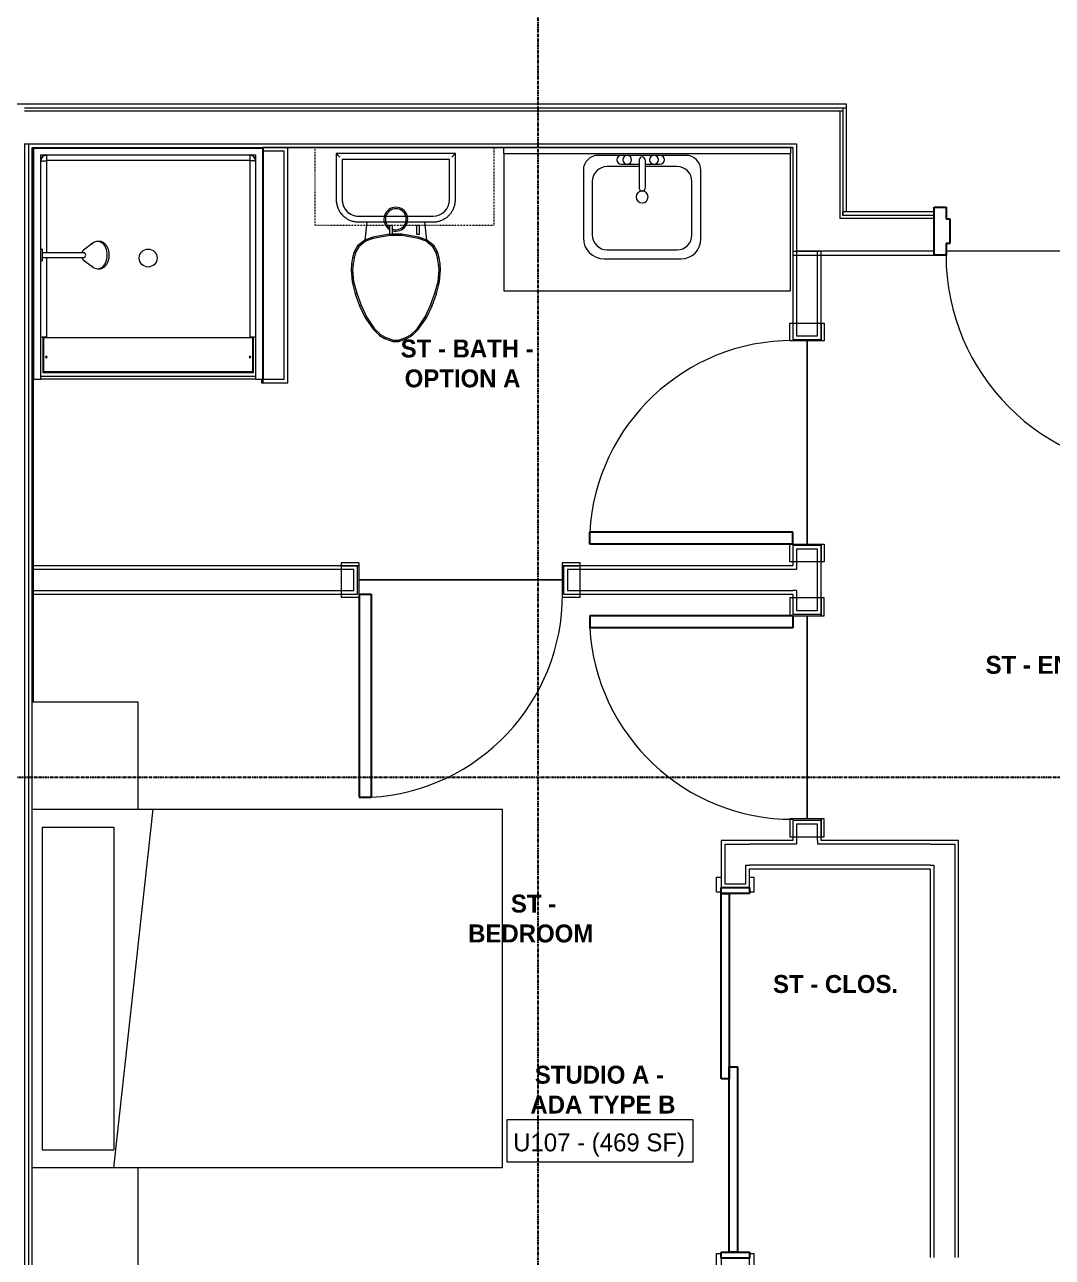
# Model space of a CAD drawing. Header units: inches. Extents: x -4093 to -1777, y 9773 to 12264.
# Drawn here: x -2913.3 to -2741.2, y 11454.9 to 11661.2 of the extents above; entities that cross this region are included whole.
import ezdxf

# ---------------------------------------------------------------- set-up
doc = ezdxf.new("R2010")
doc.units = ezdxf.units.IN
doc.header["$MEASUREMENT"] = 0
doc.linetypes.add('Dash', pattern=[0.25, 0.125, -0.125])
doc.linetypes.add('Grid Line 1_2_', pattern=[0.875, 0.5, -0.125, 0.125, -0.125])
for name, color, linetype, lineweight in [('0-1', 7, 'Continuous', 5), ('0-2', 7, 'Continuous', 9), ('A-AREA-IDEN', 2, 'Continuous', 9), ('A-DOOR-1', 7, 'Continuous', 9), ('A-DOOR-2', 10, 'Continuous', 30), ('A-DOOR-FRAM-1', 10, 'Continuous', 30), ('A-FLOR-1', 7, 'Continuous', 9), ('A-WALL-1', 7, 'Continuous', 9), ('A-WALL-2', 250, 'Continuous', 18), ('I-FURN-1', 7, 'Continuous', 9), ('I-WALL-1', 7, 'Continuous', 9), ('P-SANR-FIXT-1', 7, 'Continuous', 9), ('Q-CASE-1', 7, 'Continuous', 9), ('Q-CASE-2', 7, 'Dash', 9), ('S-GRID-1', 1, 'Grid Line 1_2_', 30)]:
    doc.layers.add(name, color=color, linetype=linetype, lineweight=lineweight)
doc.styles.add('Century Gothic', font='ufonts.com_century-gothic.ttf', dxfattribs={"height": 3})
doc.styles.add('Century Gothic_B', font='GOTHICB.TTF', dxfattribs={"height": 3})

# ---------------------------------------------------------------- blocks, each defined once
blk = doc.blocks.new('SLIDING - FLUSH - SLIDING - FLUSH - 5-0 x 6-8-3203586-BACKGROUND - 1ST FLOOR')
at = {"layer": 'A-DOOR-1'}
for p, q in [((-32.75, 3.25), (-30.25, 3.25)), ((-32.75, 2.5), (-32.75, 3.25)), ((-30.25, 2.5), (-32.75, 2.5)), ((-30.25, 3.25), (-30.25, 2.5)), ((30.25, 3.25), (32.75, 3.25)), ((30.25, 2.5), (30.25, 3.25)), ((32.75, 2.5), (30.25, 2.5)), ((32.75, 3.25), (32.75, 2.5)), ((-32.75, -2.25), (-30.25, -2.25)), ((-32.75, -3), (-32.75, -2.25)), ((-30.25, -3), (-32.75, -3)), ((-30.25, -2.25), (-30.25, -3)), ((30.25, -2.25), (32.75, -2.25)), ((30.25, -3), (30.25, -2.25)), ((32.75, -3), (30.25, -3)), ((32.75, -2.25), (32.75, -3))]:
    blk.add_line(p, q, dxfattribs=at)
at = {"layer": 'A-DOOR-2'}
for p, q in [((-1, -0.88), (-1, 0.5)), ((-1, 0.5), (30, 0.5)), ((30, 0.5), (30, -0.88)), ((-30, -2.25), (-30, -0.88)), ((-30, -0.88), (1, -0.88)), ((30, -0.88), (-1, -0.88)), ((1, -0.88), (1, -2.25)), ((1, -2.25), (-30, -2.25))]:
    blk.add_line(p, q, dxfattribs=at)
at = {"layer": 'A-DOOR-FRAM-1'}
for p, q in [((-31, -2.25), (-31, 2.5)), ((-31, 2.5), (-30, 2.5)), ((-30, 2.5), (-30, -2.25)), ((30, 2.5), (31, 2.5)), ((30, -2.25), (30, 2.5)), ((31, 2.5), (31, -2.25)), ((-30, -2.25), (-31, -2.25)), ((31, -2.25), (30, -2.25))]:
    blk.add_line(p, q, dxfattribs=at)
blk = doc.blocks.new('SWING - SINGLE - FLUSH - SWING - FLUSH - 2-10 x 6-8 - PRIVACY-4346066-BACKGROUND - 1ST FLOOR')
at = {"layer": 'A-DOOR-1'}
for p, q in [((-17, 2.87), (-20, 2.87)), ((-20, 2.87), (-20, -2.38)), ((-17, -2.38), (-17, 2.87)), ((20, 2.87), (17, 2.87)), ((17, 2.87), (17, -2.38)), ((20, -2.38), (20, 2.87)), ((-20, -2.38), (-17, -2.38)), ((-17, -2.38), (-20, -2.38)), ((-20, -2.38), (-20, -2.88)), ((-20, -2.88), (-17, -2.88)), ((-17, -2.88), (-17, -2.38)), ((17, -2.38), (20, -2.38)), ((20, -2.38), (17, -2.38)), ((17, -2.38), (17, -2.88)), ((17, -2.88), (20, -2.88)), ((20, -2.88), (20, -2.38))]:
    blk.add_line(p, q, dxfattribs=at)
blk.add_arc((17, 2.37), 34.07, 93.3657, 180, dxfattribs=at)
at = {"layer": 'A-DOOR-2'}
for p, q in [((15, 2.37), (15, 36.38)), ((17, 36.38), (15, 36.38)), ((17, 2.37), (17, 36.38)), ((17, 2.37), (15, 2.37))]:
    blk.add_line(p, q, dxfattribs=at)
blk = doc.blocks.new('SWING - SINGLE - FLUSH - SWING - FLUSH - 2-10 x 6-8 - PRIVACY-4346067-BACKGROUND - 1ST FLOOR')
at = {"layer": 'A-DOOR-1'}
for p, q in [((-17, 2.87), (-20, 2.87)), ((-20, 2.87), (-20, -2.38)), ((-17, -2.38), (-17, 2.87)), ((20, 2.87), (17, 2.87)), ((17, 2.87), (17, -2.38)), ((20, -2.38), (20, 2.87)), ((-20, -2.38), (-17, -2.38)), ((-17, -2.38), (-20, -2.38)), ((-20, -2.38), (-20, -2.88)), ((-20, -2.88), (-17, -2.88)), ((-17, -2.88), (-17, -2.38)), ((17, -2.38), (20, -2.38)), ((20, -2.38), (17, -2.38)), ((17, -2.38), (17, -2.88)), ((17, -2.88), (20, -2.88)), ((20, -2.88), (20, -2.38))]:
    blk.add_line(p, q, dxfattribs=at)
blk.add_arc((17, 2.37), 34.07, 93.3657, 180, dxfattribs=at)
at = {"layer": 'A-DOOR-2'}
for p, q in [((15, 2.37), (15, 36.38)), ((17, 36.38), (15, 36.38)), ((17, 2.37), (17, 36.38)), ((17, 2.37), (15, 2.37))]:
    blk.add_line(p, q, dxfattribs=at)
blk = doc.blocks.new('Bed-Standard - Queen 60_ x 79_-V67-BACKGROUND - 1ST FLOOR')
at = {"layer": 'I-FURN-1'}
for p, q in [((-19.31, 41.3), (40.69, 41.3)), ((-19.31, -37.39), (-19.31, 41.3)), ((40.69, 41.3), (40.69, -37.39)), ((40.69, -23.7), (-19.31, -17.13)), ((-16.31, -23.7), (37.69, -23.7)), ((-16.31, -35.7), (-16.31, -23.7)), ((37.69, -35.7), (37.69, -23.7)), ((-16.31, -35.7), (37.69, -35.7))]:
    blk.add_line(p, q, dxfattribs=at)
blk = doc.blocks.new('M_Sink Vanity-Square - 500 x 440mm-1352614-BACKGROUND - 1ST FLOOR')
at = {"layer": 'P-SANR-FIXT-1'}
for p, q in [((7.96, 7.09), (-6.72, 7.09)), ((3.62, 7.09), (-2.88, 7.09)), ((0.12, 6.33), (0.12, 1.59)), ((1.12, 6.33), (1.12, 1.59)), ((-9.22, 4.59), (-9.22, -6.73)), ((0.12, 5.22), (-5.22, 5.22)), ((-2.88, 5.59), (0.12, 5.59)), ((1.12, 5.59), (3.62, 5.59)), ((6.46, 5.22), (1.12, 5.22)), ((10.46, -6.91), (10.46, 4.59)), ((-7.72, 2.72), (-7.72, -6.23)), ((8.96, -6.23), (8.96, 2.72)), ((-5.72, -10.23), (7.14, -10.23)), ((-5.22, -8.73), (6.46, -8.73))]:
    blk.add_line(p, q, dxfattribs=at)
for centre, radius, start, end in [((-6.72, 4.59), 2.5, 90, 180), ((-2.88, 6.34), 0.75, 90, 270), ((-1.88, 6.34), 0.75, 360, 180), ((-1.88, 6.34), 0.75, 180, 0), ((0.62, 6.33), 0.5, 360, 180), ((2.62, 6.34), 0.75, 360, 180), ((2.62, 6.34), 0.75, 180, 360), ((3.62, 6.34), 0.75, 270, 90), ((7.96, 4.59), 2.5, 360, 90), ((-5.22, 2.72), 2.5, 90, 180), ((6.46, 2.72), 2.5, 0, 90), ((0.62, 0.13), 1, 360, 180), ((0.62, 0.13), 1, 180, 0), ((0.62, 1.59), 0.5, 180, 0), ((-5.72, -6.73), 3.5, 180, 270), ((-5.22, -6.23), 2.5, 180, 270), ((6.46, -6.23), 2.5, 270, 0), ((7.14, -6.91), 3.32, 270, 0)]:
    blk.add_arc(centre, radius, start, end, dxfattribs=at)
blk = doc.blocks.new('Toilet-Domestic-3D - Toilet-Domestic-3D-V8-BACKGROUND - 1ST FLOOR')
at = {"layer": 'P-SANR-FIXT-1'}
for p, q in [((-2.74, 11), (-3.74, 10)), ((-2.59, 10.8), (-3.55, 9.84)), ((-1.87, 11.5), (-2.74, 11)), ((-2.59, 10.8), (-2.74, 11)), ((-1.77, 11.27), (-2.59, 10.8)), ((-0.5, 12), (-1.87, 11.5)), ((-1.77, 11.27), (-1.87, 11.5)), ((-0.46, 11.75), (-1.77, 11.27)), ((-0.46, 11.75), (-0.5, 12)), ((0.5, 12), (-0.5, 12)), ((0.46, 11.75), (-0.46, 11.75)), ((0.46, 11.75), (0.5, 12)), ((1.77, 11.27), (0.46, 11.75)), ((1.87, 11.5), (0.5, 12)), ((1.77, 11.27), (1.87, 11.5)), ((2.59, 10.8), (1.77, 11.27)), ((2.74, 11), (1.87, 11.5)), ((2.59, 10.8), (2.74, 11)), ((3.55, 9.84), (2.59, 10.8)), ((3.74, 10), (2.74, 11)), ((-3.74, 10), (-5.13, 8)), ((-3.55, 9.84), (-4.91, 7.88)), ((-3.55, 9.84), (-3.74, 10)), ((3.55, 9.84), (3.74, 10)), ((4.91, 7.88), (3.55, 9.84)), ((5.13, 8), (3.74, 10)), ((-5.13, 8), (-6.06, 6)), ((-4.91, 7.88), (-5.83, 5.9)), ((-4.91, 7.88), (-5.13, 8)), ((4.91, 7.88), (5.13, 8)), ((5.83, 5.9), (4.91, 7.88)), ((6.06, 6), (5.13, 8)), ((-6.06, 6), (-6.79, 4)), ((-5.83, 5.9), (-6.55, 3.92)), ((-5.83, 5.9), (-6.06, 6)), ((5.83, 5.9), (6.06, 6)), ((6.55, 3.92), (5.83, 5.9)), ((6.79, 4), (6.06, 6)), ((-6.79, 4), (-7.33, 1.99)), ((-6.55, 3.92), (-7.08, 1.95)), ((-6.55, 3.92), (-6.79, 4)), ((6.55, 3.92), (6.79, 4)), ((7.08, 1.95), (6.55, 3.92)), ((7.33, 1.99), (6.79, 4)), ((-7.33, 1.99), (-7.5, 0)), ((-7.08, 1.95), (-7.33, 1.99)), ((-7.08, 1.95), (-7.25, 0)), ((7.08, 1.95), (7.33, 1.99)), ((7.25, 0), (7.08, 1.95)), ((7.5, 0), (7.33, 1.99)), ((-7.25, 0), (-7.5, 0)), ((-7.5, 0), (-7.41, -1)), ((-7.16, -0.96), (-7.41, -1)), ((-7.41, -1), (-7.24, -2)), ((-7.25, 0), (-7.16, -0.96)), ((-6.99, -1.95), (-7.24, -2)), ((-7.24, -2), (-6.97, -3)), ((-7.16, -0.96), (-6.99, -1.95)), ((-6.99, -1.95), (-6.73, -2.9)), ((6.73, -2.9), (6.99, -1.95)), ((6.97, -3), (7.24, -2)), ((6.99, -1.95), (7.16, -0.96)), ((6.99, -1.95), (7.24, -2)), ((7.16, -0.96), (7.25, 0)), ((7.16, -0.96), (7.41, -1)), ((7.24, -2), (7.41, -1)), ((7.25, 0), (7.5, 0)), ((7.41, -1), (7.5, 0)), ((-6.73, -2.9), (-6.97, -3)), ((-6.97, -3), (-6.4, -4)), ((-6.73, -2.9), (-6.21, -3.84)), ((-6.4, -4), (-6.21, -3.84)), ((-6.4, -4), (-5.21, -5)), ((-6.21, -3.84), (-5.08, -4.78)), ((5.08, -4.78), (6.21, -3.84)), ((5.21, -5), (6.4, -4)), ((6.21, -3.84), (6.73, -2.9)), ((6.21, -3.84), (6.4, -4)), ((6.4, -4), (6.97, -3)), ((6.73, -2.9), (6.97, -3)), ((-5.08, -4.78), (-5.21, -5)), ((-5.21, -5), (-4.86, -8.02)), ((-5.21, -5), (-3.84, -5.5)), ((-5.08, -4.78), (-3.77, -5.26)), ((-3.77, -5.26), (-3.84, -5.5)), ((-3.84, -5.5), (-1, -6)), ((-3.77, -5.26), (-0.98, -5.75)), ((-0.98, -5.75), (-1, -6)), ((-1, -6), (0.56, -6)), ((-0.98, -5.75), (0.98, -5.75)), ((0.98, -5.75), (3.77, -5.26)), ((0.98, -5.75), (1, -5.98)), ((1.05, -5.99), (3.84, -5.5)), ((3.77, -5.26), (5.08, -4.78)), ((3.77, -5.26), (3.84, -5.5)), ((3.84, -5.5), (5.21, -5)), ((4.86, -8.02), (5.21, -5)), ((5.08, -4.78), (5.21, -5)), ((6.25, -8.02), (-6.25, -8.02)), ((6.25, -9), (-6.25, -9)), ((6.25, -9), (-6.25, -9)), ((-9.98, -11.75), (-9.98, -19.48)), ((-9, -11.75), (-9, -18.5)), ((-9, -11.75), (-9, -18.5)), ((9, -18.5), (9, -11.75)), ((9, -18.5), (9, -11.75)), ((9.98, -19.48), (9.98, -11.75)), ((-9, -18.5), (9, -18.5)), ((-9, -18.5), (9, -18.5)), ((-9.98, -19.48), (-9.86, -19.36)), ((-9.98, -19.48), (9.98, -19.48)), ((9.86, -19.36), (9.98, -19.48))]:
    blk.add_line(p, q, dxfattribs=at)
at = {"layer": 'P-SANR-FIXT-1', "flags": 128}
for points in [[(-6.25, -8.02), (-6.4, -8.03), (-6.55, -8.03), (-6.7, -8.05), (-6.84, -8.07), (-6.99, -8.1), (-7.14, -8.13), (-7.28, -8.17), (-7.42, -8.21), (-7.56, -8.26), (-7.7, -8.32), (-7.84, -8.38), (-7.97, -8.44), (-8.1, -8.52), (-8.23, -8.59), (-8.35, -8.67), (-8.48, -8.76), (-8.59, -8.85), (-8.71, -8.95), (-8.82, -9.05), (-8.92, -9.15), (-9.03, -9.26), (-9.12, -9.38), (-9.22, -9.49), (-9.3, -9.61), (-9.39, -9.74), (-9.46, -9.86), (-9.54, -9.99), (-9.6, -10.13), (-9.67, -10.26), (-9.72, -10.4), (-9.78, -10.54), (-9.82, -10.68), (-9.86, -10.83), (-9.89, -10.97), (-9.92, -11.12), (-9.95, -11.26), (-9.96, -11.41), (-9.97, -11.56), (-9.98, -11.71), (-9.98, -11.75)], [(9.98, -11.75), (9.97, -11.6), (9.97, -11.45), (9.95, -11.3), (9.93, -11.16), (9.9, -11.01), (9.87, -10.86), (9.83, -10.72), (9.79, -10.58), (9.74, -10.44), (9.68, -10.3), (9.62, -10.16), (9.56, -10.03), (9.48, -9.9), (9.41, -9.77), (9.33, -9.65), (9.24, -9.52), (9.15, -9.41), (9.05, -9.29), (8.95, -9.18), (8.85, -9.08), (8.74, -8.97), (8.62, -8.88), (8.51, -8.78), (8.39, -8.7), (8.26, -8.61), (8.14, -8.54), (8.01, -8.46), (7.87, -8.4), (7.74, -8.33), (7.6, -8.28), (7.46, -8.22), (7.32, -8.18), (7.17, -8.14), (7.03, -8.11), (6.88, -8.08), (6.74, -8.05), (6.59, -8.04), (6.44, -8.03), (6.29, -8.02), (6.25, -8.02)]]:
    blk.add_lwpolyline(points, dxfattribs=at)
at = {"layer": 'P-SANR-FIXT-1'}
for centre, radius, start, end in [((0, -8.48), 2, 73.137, 0), ((0, -8.48), 1.75, 70.983, 0), ((0, -8.48), 2, 0, 57.9286), ((0, -8.48), 1.75, 0, 51.2446), ((-6.25, -11.75), 2.75, 90, 180), ((-6.25, -11.75), 2.75, 90, 180), ((6.25, -11.75), 2.75, 0, 90), ((6.25, -11.75), 2.75, 360, 90)]:
    blk.add_arc(centre, radius, start, end, dxfattribs=at)
for points in [[(-9.98, -19.48), (-9.98, -19.48), (-9.98, -19.48), (-9.98, -19.48)], [(9.98, -19.48), (9.98, -19.48), (9.98, -19.48), (9.98, -19.48)]]:
    blk.add_open_spline(points, degree=3, dxfattribs=at)
for points, knots in [([(-9.86, -19.36), (-9.86, -19.36), (-9.85, -19.35), (-9.82, -19.32), (-9.8, -19.3), (-9.78, -19.28), (-9.75, -19.25), (-9.71, -19.21), (-9.66, -19.16), (-9.6, -19.1), (-9.55, -19.05), (-9.47, -18.97), (-9.41, -18.91), (-9.37, -18.87)], [0, 0, 0, 0, 0.166667, 0.25, 0.291667, 0.333333, 0.416667, 0.5, 0.583333, 0.666667, 0.75, 0.833333, 1, 1, 1, 1]), ([(9.37, -18.87), (9.41, -18.91), (9.47, -18.97), (9.55, -19.05), (9.6, -19.1), (9.66, -19.16), (9.71, -19.21), (9.75, -19.25), (9.78, -19.28), (9.8, -19.3), (9.82, -19.32), (9.85, -19.35), (9.86, -19.36), (9.86, -19.36)], [-1, -1, -1, -1, -0.833333, -0.75, -0.666667, -0.583333, -0.5, -0.416667, -0.333333, -0.291667, -0.25, -0.166667, 0, 0, 0, 0])]:
    blk.add_open_spline(points, degree=3, knots=knots, dxfattribs=at)
blk = doc.blocks.new('Bath Vanity - Bath Vanity 48_-2551079-BACKGROUND - 1ST FLOOR')
at = {"layer": 'Q-CASE-1'}
for p, q in [((-23.26, -1), (-23.26, -24)), ((24.74, -24), (24.74, -1)), ((-23.26, -24), (24.74, -24))]:
    blk.add_line(p, q, dxfattribs=at)
blk = doc.blocks.new('BATHROOM MIRROR - BATHROOM MIRROR 48_-3124766-BACKGROUND - 1ST FLOOR')
at = {"layer": 'Q-CASE-1'}
for p, q in [((24.74, 24), (-23.26, 24)), ((-23.26, 23), (-23.26, 24)), ((-23.26, 23), (24.74, 23)), ((24.74, 24), (24.74, 23))]:
    blk.add_line(p, q, dxfattribs=at)
blk = doc.blocks.new('300 Series Wall Hung Cabinet_326 - 30_-2909952-BACKGROUND - 1ST FLOOR')
at = {"layer": 'Q-CASE-1'}
for p, q in [((-2.5, -13.19), (-2.01, -13.19)), ((-2.5, -13.19), (-2.5, -14.69)), ((-2.01, -14.69), (-2.01, -13.19)), ((2, -13.19), (2.49, -13.19)), ((2, -13.19), (2, -14.69)), ((2.49, -14.69), (2.49, -13.19)), ((-2.5, -14.69), (-2.01, -14.69)), ((2, -14.69), (2.49, -14.69))]:
    blk.add_line(p, q, dxfattribs=at)
at = {"layer": 'Q-CASE-2'}
for p, q in [((15, -0.19), (-15, -0.19)), ((-15, -0.19), (-15, -13.19)), ((15, -13.19), (15, -0.19)), ((-15, -13.19), (15, -13.19))]:
    blk.add_line(p, q, dxfattribs=at)
blk = doc.blocks.new('SWING - SINGLE - FLUSH - SWING - FLUSH - 2-10 x 6-8 - PRIVACY-4346070-BACKGROUND - 1ST FLOOR')
at = {"layer": 'A-DOOR-1'}
for p, q in [((-20, 2.37), (-20, 2.87)), ((-20, 2.87), (-17, 2.87)), ((-20, 2.37), (-17, 2.37)), ((-20, -2.88), (-20, 2.37)), ((-17, 2.37), (-20, 2.37)), ((-17, 2.87), (-17, 2.37)), ((-17, 2.37), (-17, -2.88)), ((17, 2.37), (17, 2.87)), ((17, 2.87), (20, 2.87)), ((17, 2.37), (20, 2.37)), ((17, -2.88), (17, 2.37)), ((20, 2.37), (17, 2.37)), ((20, 2.87), (20, 2.37)), ((20, 2.37), (20, -2.88)), ((-17, -2.88), (-20, -2.88)), ((20, -2.88), (17, -2.88))]:
    blk.add_line(p, q, dxfattribs=at)
blk.add_arc((17, -2.38), 34.07, 180, 266.6343, dxfattribs=at)
at = {"layer": 'A-DOOR-2'}
for p, q in [((15, -2.38), (15, -36.38)), ((17, -2.38), (15, -2.38)), ((17, -2.38), (17, -36.38)), ((17, -36.38), (15, -36.38))]:
    blk.add_line(p, q, dxfattribs=at)
blk = doc.blocks.new('Table-Night Stand - 18_ x 18_ x 24_-V70-BACKGROUND - 1ST FLOOR')
at = {"layer": 'I-FURN-1'}
for p, q in [((0.15, 0), (18.15, 0)), ((18.15, 0), (18.15, -17.69))]:
    blk.add_line(p, q, dxfattribs=at)
blk = doc.blocks.new('Table-Night Stand - 18_ x 18_ x 24_-V71-BACKGROUND - 1ST FLOOR')
at = {"layer": 'I-FURN-1'}
for p, q in [((0.15, 0), (18.15, 0)), ((0.15, -17.69), (0.15, 0))]:
    blk.add_line(p, q, dxfattribs=at)
blk = doc.blocks.new('The Shower - The Shower-V79-BACKGROUND - 1ST FLOOR')
at = {"layer": 'P-SANR-FIXT-1'}
for p, q in [((0, 39.25), (0.12, 39.25)), ((0, 0.5), (0, 39.25)), ((1.25, 39.25), (0.12, 39.25)), ((0.12, 0.62), (0.12, 39.25)), ((1.25, 39.25), (37.25, 39.25)), ((1.25, 38.75), (1.25, 39.25)), ((1.25, 1.75), (1.25, 39.25)), ((37.25, 39.25), (37.25, 38.75)), ((38.38, 39.25), (37.25, 39.25)), ((37.25, 39.25), (37.25, 19.48)), ((38.38, 39.25), (38.5, 39.25)), ((38.38, 39.25), (38.38, 0.62)), ((38.5, 39.25), (38.5, 0.5)), ((37.25, 38.75), (1.25, 38.75)), ((1.62, 38.13), (1.62, 32.27)), ((36.88, 38.13), (1.62, 38.13)), ((36.75, 38), (1.75, 38)), ((1.75, 38), (1.75, 32.38)), ((36.75, 32.38), (36.75, 38)), ((36.88, 32.27), (36.88, 38.13)), ((1.75, 32.38), (36.75, 32.38)), ((2.2, 2.75), (2.2, 32.27)), ((36.3, 32.27), (2.2, 32.27)), ((36.3, 18.89), (36.3, 32.27)), ((36.3, 2.75), (36.3, 18.11)), ((37.25, 17.52), (37.25, 1.75)), ((1.28, 2.51), (1.3, 2.43)), ((1.4, 2.23), (1.42, 2.2)), ((1.51, 2.08), (1.58, 2.01)), ((2.25, 2.7), (36.25, 2.7)), ((36.92, 2.01), (36.99, 2.08)), ((37.08, 2.2), (37.1, 2.23)), ((37.2, 2.43), (37.22, 2.51)), ((38.5, 0.5), (0, 0.5)), ((38.38, 0.62), (0.12, 0.62)), ((37.25, 1.75), (1.25, 1.75)), ((1.7, 1.92), (1.73, 1.9)), ((1.93, 1.8), (2.01, 1.78)), ((2.25, 1.75), (2.25, 1.77)), ((2.25, 1.77), (36.25, 1.77)), ((36.25, 1.75), (36.25, 1.77)), ((36.49, 1.78), (36.57, 1.8)), ((36.77, 1.9), (36.8, 1.92))]:
    blk.add_line(p, q, dxfattribs=at)
blk.add_circle((19.25, 19), 1.5, dxfattribs=at)
for centre, radius, start, end in [((2.2, 35.56), 0.125, 0, 180), ((2.2, 35.56), 0.125, 180, 0), ((36.3, 35.56), 0.125, 0, 180), ((36.3, 35.56), 0.125, 180, 0), ((2.25, 2.75), 1, 180, 270), ((36.25, 2.75), 1, 270, 0)]:
    blk.add_arc(centre, radius, start, end, dxfattribs=at)
for centre, major_axis, start_param, end_param in [((2.2, 32.28), (-0.95, 0), 0, 1.570796), ((36.3, 32.28), (0.95, 0), 4.712389, 6.283185)]:
    blk.add_ellipse(centre, major_axis=major_axis, ratio=0.019505, start_param=start_param, end_param=end_param, dxfattribs=at)
for points, knots in [([(1.25, 2.77), (1.25, 2.77), (1.27, 2.76), (1.4, 2.76), (1.64, 2.75), (1.95, 2.75), (2.12, 2.75), (2.2, 2.75)], [-1, -1, -1, -1, -0.833333, -0.666667, -0.333333, -0.166667, 0, 0, 0, 0]), ([(1.25, 2.77), (1.25, 2.7), (1.26, 2.57), (1.34, 2.32), (1.52, 2.04), (1.8, 1.86), (2.05, 1.78), (2.18, 1.77), (2.25, 1.77)], [-1, -1, -1, -1, -0.875, -0.75, -0.5, -0.25, -0.125, 0, 0, 0, 0]), ([(1.59, 2), (1.54, 2.04), (1.47, 2.12), (1.41, 2.21), (1.38, 2.25)], [0.4611793, 0.4611793, 0.4611793, 0.4611793, 0.5714286, 0.6665731, 0.6665731, 0.6665731, 0.6665731]), ([(2.2, 2.75), (2.2, 2.74), (2.2, 2.74), (2.2, 2.73), (2.21, 2.72), (2.21, 2.72), (2.22, 2.71), (2.23, 2.71), (2.24, 2.7), (2.24, 2.7), (2.25, 2.7), (2.25, 2.7)], [-1, -1, -1, -1, -0.833333, -0.75, -0.666667, -0.583333, -0.416667, -0.291667, -0.208333, -0.083333, 0, 0, 0, 0]), ([(36.25, 1.77), (36.32, 1.77), (36.45, 1.78), (36.7, 1.86), (36.98, 2.04), (37.16, 2.32), (37.24, 2.57), (37.25, 2.7), (37.25, 2.77)], [-1, -1, -1, -1, -0.875, -0.75, -0.5, -0.25, -0.125, 0, 0, 0, 0]), ([(36.25, 2.7), (36.26, 2.7), (36.26, 2.7), (36.27, 2.7), (36.28, 2.71), (36.28, 2.71), (36.29, 2.72), (36.29, 2.73), (36.3, 2.74), (36.3, 2.74), (36.3, 2.75), (36.3, 2.75)], [-1, -1, -1, -1, -0.833333, -0.75, -0.666667, -0.583333, -0.416667, -0.291667, -0.208333, -0.083333, 0, 0, 0, 0]), ([(36.25, 1.8), (36.25, 1.82), (36.25, 1.91), (36.25, 2.14), (36.25, 2.45), (36.25, 2.62), (36.25, 2.7)], [-0.8333333, -0.8333333, -0.8333333, -0.8333333, -0.6666667, -0.3333333, -0.1666667, 0, 0, 0, 0]), ([(37.01, 2.1), (36.97, 2.05), (36.89, 1.97), (36.79, 1.91), (36.75, 1.88)], [0.4475924, 0.4475924, 0.4475924, 0.4475924, 0.5714286, 0.6665731, 0.6665731, 0.6665731, 0.6665731]), ([(37.19, 2.42), (37.18, 2.38), (37.16, 2.33), (37.13, 2.27), (37.12, 2.25)], [0.2174647, 0.2174647, 0.2174647, 0.2174647, 0.2857143, 0.3333068, 0.3333068, 0.3333068, 0.3333068]), ([(2.25, 1.75), (2.17, 1.75), (2.03, 1.77), (1.86, 1.82), (1.77, 1.87), (1.75, 1.88)], [0, 0, 0, 0, 0.1428571, 0.2857143, 0.3333068, 0.3333068, 0.3333068, 0.3333068]), ([(36.75, 1.88), (36.7, 1.85), (36.59, 1.8), (36.42, 1.76), (36.31, 1.75), (36.25, 1.75)], [0.6666667, 0.6666667, 0.6666667, 0.6666667, 0.7857143, 0.8928571, 1, 1, 1, 1])]:
    blk.add_open_spline(points, degree=3, knots=knots, dxfattribs=at)
for points in [[(1.25, 2.71), (1.25, 2.72), (1.25, 2.74), (1.25, 2.75)], [(1.38, 2.25), (1.37, 2.27), (1.36, 2.3), (1.35, 2.32)], [(2.25, 1.8), (2.25, 1.82), (2.25, 1.88), (2.25, 2.03), (2.25, 2.22), (2.25, 2.45), (2.25, 2.62), (2.25, 2.7)], [(37.25, 2.77), (37.25, 2.77), (37.23, 2.76), (37.13, 2.76), (36.98, 2.76), (36.78, 2.75), (36.55, 2.75), (36.38, 2.75), (36.3, 2.75)], [(37.12, 2.25), (37.09, 2.21), (37.07, 2.18), (37.04, 2.14)], [(37.25, 2.75), (37.25, 2.72), (37.25, 2.7), (37.25, 2.67)], [(1.75, 1.88), (1.71, 1.91), (1.67, 1.94), (1.63, 1.97)]]:
    blk.add_open_spline(points, degree=3, dxfattribs=at)
blk = doc.blocks.new('Shower Head - Shower Head-3265626-BACKGROUND - 1ST FLOOR')
at = {"layer": 'P-SANR-FIXT-1'}
for p, q in [((-0.98, 0), (-0.98, -0.26)), ((-0.98, 0), (0.98, 0)), ((0.98, -0.26), (-0.98, -0.26)), ((-0.39, -0.26), (-0.39, -1)), ((0.39, -1), (0.39, -0.26)), ((0.98, -0.26), (0.98, 0)), ((-0.39, -6.01), (-0.39, -7.27)), ((0.39, -7.27), (0.39, -6.01)), ((-0.84, -7.19), (-2.02, -8.78)), ((2.02, -8.78), (0.84, -7.19)), ((-2.28, -9.54), (-2.28, -9.81)), ((2.28, -9.81), (2.28, -9.54))]:
    blk.add_line(p, q, dxfattribs=at)
at = {"layer": 'P-SANR-FIXT-1', "flags": 128}
for points in [[(-0.39, -1), (-0.39, -1.29), (-0.39, -1.57), (-0.39, -1.85), (-0.39, -2.13), (-0.39, -2.41), (-0.39, -2.69), (-0.39, -2.96), (-0.39, -3.23), (-0.39, -3.5), (-0.39, -3.76), (-0.39, -4.02), (-0.39, -4.27), (-0.39, -4.52), (-0.39, -4.77), (-0.39, -5), (-0.39, -5.23), (-0.39, -5.46), (-0.39, -5.67), (-0.39, -5.88), (-0.39, -6.01)], [(0.39, -6.01), (0.39, -5.81), (0.39, -5.6), (0.39, -5.38), (0.39, -5.15), (0.39, -4.92), (0.39, -4.68), (0.39, -4.43), (0.39, -4.18), (0.39, -3.93), (0.39, -3.67), (0.39, -3.4), (0.39, -3.13), (0.39, -2.86), (0.39, -2.59), (0.39, -2.31), (0.39, -2.03), (0.39, -1.75), (0.39, -1.46), (0.39, -1.18), (0.39, -1)], [(-0.39, -6.87), (-0.43, -6.88), (-0.46, -6.9), (-0.49, -6.91), (-0.52, -6.93), (-0.55, -6.94), (-0.58, -6.96), (-0.61, -6.98), (-0.64, -7), (-0.67, -7.03), (-0.7, -7.05), (-0.73, -7.07), (-0.76, -7.1), (-0.78, -7.13), (-0.81, -7.16), (-0.83, -7.19), (-0.84, -7.19)], [(0.84, -7.19), (0.81, -7.16), (0.79, -7.13), (0.76, -7.1), (0.73, -7.08), (0.7, -7.05), (0.68, -7.03), (0.65, -7.01), (0.62, -6.98), (0.59, -6.97), (0.56, -6.95), (0.53, -6.93), (0.49, -6.91), (0.46, -6.9), (0.43, -6.89), (0.4, -6.87)], [(-2.28, -9.81), (-2.28, -9.88), (-2.28, -9.95), (-2.27, -10.02), (-2.25, -10.09), (-2.24, -10.16), (-2.21, -10.23), (-2.19, -10.3), (-2.16, -10.36), (-2.13, -10.43), (-2.09, -10.49), (-2.05, -10.55), (-2.01, -10.61), (-1.97, -10.67), (-1.92, -10.73), (-1.86, -10.79), (-1.81, -10.84), (-1.75, -10.89), (-1.69, -10.94), (-1.63, -10.99), (-1.57, -11.04), (-1.5, -11.08), (-1.43, -11.12), (-1.36, -11.16), (-1.28, -11.2), (-1.21, -11.24), (-1.13, -11.27), (-1.05, -11.3), (-0.97, -11.33), (-0.89, -11.36), (-0.81, -11.38), (-0.72, -11.4), (-0.64, -11.42), (-0.55, -11.44), (-0.47, -11.45), (-0.38, -11.46), (-0.29, -11.47), (-0.2, -11.48), (-0.11, -11.49), (-0.02, -11.49), (0, -11.49)], [(0, -11.49), (0.09, -11.49), (0.18, -11.48), (0.27, -11.48), (0.35, -11.47), (0.44, -11.46), (0.53, -11.44), (0.62, -11.43), (0.7, -11.41), (0.79, -11.39), (0.87, -11.36), (0.95, -11.34), (1.03, -11.31), (1.11, -11.28), (1.19, -11.25), (1.26, -11.21), (1.34, -11.17), (1.41, -11.13), (1.48, -11.09), (1.55, -11.05), (1.61, -11), (1.68, -10.95), (1.74, -10.9), (1.8, -10.85), (1.85, -10.8), (1.9, -10.74), (1.95, -10.69), (2, -10.63), (2.04, -10.57), (2.08, -10.51), (2.12, -10.44), (2.15, -10.38), (2.18, -10.31), (2.21, -10.25), (2.23, -10.18), (2.25, -10.11), (2.26, -10.04), (2.27, -9.97), (2.28, -9.9), (2.28, -9.83), (2.28, -9.81)]]:
    blk.add_lwpolyline(points, dxfattribs=at)
at = {"layer": 'P-SANR-FIXT-1'}
for centre, major_axis, start_param, end_param in [((0, -7.27), (0.394, 0), 3.141593, 4.712389), ((0, -7.27), (-0.394, 0), 1.570796, 3.141593), ((0, -9.54), (2.28, 0), 2.468394, 4.712389), ((0, -9.54), (-2.28, 0), 1.570796, 3.814791)]:
    blk.add_ellipse(centre, major_axis=major_axis, ratio=0.707107, start_param=start_param, end_param=end_param, dxfattribs=at)
blk = doc.blocks.new('CTR - 1st Phase - Unit Layouts_rvt-1-BACKGROUND - 1ST FLOOR')
at = {"layer": 'A-FLOR-1'}
for p, q in [((-2833.07, 11640.61), (-2869.26, 11640.61)), ((-2784.7, 11640.61), (-2785.07, 11640.61)), ((-2723.04, 11623.24), (-2759.04, 11623.24)), ((-2782.32, 11608.24), (-2782.32, 11574.24)), ((-2782.32, 11574.24), (-2782.32, 11608.24)), ((-2911.89, 11601.86), (-2911.89, 11570.61)), ((-2823.32, 11568.24), (-2857.32, 11568.24)), ((-2857.32, 11568.24), (-2823.32, 11568.24)), ((-2911.89, 11565.86), (-2911.89, 11547.86)), ((-2782.32, 11562.24), (-2782.32, 11528.24)), ((-2782.32, 11528.24), (-2782.32, 11562.24))]:
    blk.add_line(p, q, dxfattribs=at)
at = {"layer": 'A-WALL-1'}
for p, q in [((-2869.89, 11640.61), (-2873.39, 11640.61)), ((-2869.26, 11640.61), (-2869.89, 11640.61)), ((-2869.26, 11601.24), (-2869.26, 11640.61)), ((-2784.7, 11623.23), (-2784.7, 11608.49)), ((-2779.95, 11623.23), (-2784.7, 11623.23)), ((-2779.95, 11608.49), (-2779.95, 11623.23)), ((-2784.7, 11608.49), (-2779.95, 11608.49)), ((-2873.64, 11601.86), (-2873.64, 11601.24)), ((-2873.64, 11601.24), (-2873.39, 11601.24)), ((-2873.39, 11601.24), (-2869.89, 11601.24)), ((-2869.89, 11601.24), (-2869.26, 11601.24)), ((-2784.7, 11573.99), (-2784.7, 11570.61)), ((-2779.95, 11573.99), (-2784.7, 11573.99)), ((-2779.95, 11562.49), (-2779.95, 11573.99)), ((-2857.57, 11570.61), (-2911.89, 11570.61)), ((-2911.89, 11570.61), (-2911.89, 11565.86)), ((-2857.57, 11565.86), (-2857.57, 11570.61)), ((-2784.7, 11570.61), (-2823.07, 11570.61)), ((-2823.07, 11570.61), (-2823.07, 11565.86)), ((-2911.89, 11565.86), (-2857.57, 11565.86)), ((-2823.07, 11565.86), (-2784.7, 11565.86)), ((-2784.7, 11565.86), (-2784.7, 11562.49)), ((-2784.7, 11562.49), (-2779.95, 11562.49)), ((-2784.7, 11527.99), (-2784.7, 11524.61)), ((-2779.95, 11527.99), (-2784.7, 11527.99)), ((-2779.95, 11524.61), (-2779.95, 11527.99)), ((-2796.7, 11524.61), (-2796.7, 11516.74)), ((-2796.07, 11524.61), (-2796.7, 11524.61)), ((-2791.95, 11524.61), (-2796.07, 11524.61)), ((-2784.7, 11524.61), (-2791.95, 11524.61)), ((-2761.7, 11524.61), (-2779.95, 11524.61)), ((-2757.57, 11524.61), (-2761.7, 11524.61)), ((-2756.95, 11524.61), (-2757.57, 11524.61)), ((-2756.95, 11454.86), (-2756.95, 11524.61)), ((-2791.95, 11516.74), (-2791.95, 11519.86)), ((-2791.95, 11519.86), (-2761.7, 11519.86)), ((-2761.7, 11519.86), (-2761.7, 11454.86)), ((-2796.7, 11516.74), (-2791.95, 11516.74))]:
    blk.add_line(p, q, dxfattribs=at)
at = {"layer": 'A-WALL-2'}
for p, q in [((-2869.89, 11639.99), (-2873.39, 11639.99)), ((-2869.89, 11601.86), (-2869.89, 11639.99)), ((-2784.07, 11623.23), (-2784.07, 11609.11)), ((-2780.57, 11609.11), (-2780.57, 11623.23)), ((-2784.07, 11609.11), (-2782.32, 11609.11)), ((-2782.32, 11609.11), (-2780.57, 11609.11)), ((-2873.39, 11601.24), (-2873.39, 11601.86)), ((-2873.39, 11601.86), (-2869.89, 11601.86)), ((-2873.39, 11601.24), (-2873.39, 11601.86)), ((-2784.07, 11573.36), (-2784.07, 11569.99)), ((-2782.32, 11573.36), (-2784.07, 11573.36)), ((-2780.57, 11573.36), (-2782.32, 11573.36)), ((-2780.57, 11563.11), (-2780.57, 11573.36)), ((-2858.2, 11569.99), (-2911.89, 11569.99)), ((-2858.2, 11568.24), (-2858.2, 11569.99)), ((-2858.2, 11566.49), (-2858.2, 11568.24)), ((-2822.45, 11569.99), (-2822.45, 11568.24)), ((-2784.7, 11569.99), (-2822.45, 11569.99)), ((-2822.45, 11568.24), (-2822.45, 11566.49)), ((-2784.07, 11569.99), (-2784.7, 11569.99)), ((-2911.89, 11566.49), (-2858.2, 11566.49)), ((-2822.45, 11566.49), (-2784.7, 11566.49)), ((-2784.07, 11566.49), (-2784.7, 11566.49)), ((-2784.07, 11566.49), (-2784.07, 11563.11)), ((-2784.07, 11563.11), (-2782.32, 11563.11)), ((-2782.32, 11563.11), (-2780.57, 11563.11)), ((-2784.07, 11527.36), (-2784.07, 11524.61)), ((-2782.32, 11527.36), (-2784.07, 11527.36)), ((-2780.57, 11527.36), (-2782.32, 11527.36)), ((-2780.57, 11524.61), (-2780.57, 11527.36)), ((-2796.07, 11523.99), (-2796.07, 11517.36)), ((-2796.07, 11523.99), (-2792.57, 11523.99)), ((-2792.57, 11523.99), (-2791.95, 11523.99)), ((-2784.07, 11523.99), (-2791.95, 11523.99)), ((-2784.07, 11524.61), (-2784.07, 11523.99)), ((-2780.57, 11524.61), (-2780.57, 11523.99)), ((-2761.7, 11523.99), (-2780.57, 11523.99)), ((-2761.7, 11523.99), (-2761.07, 11523.99)), ((-2761.07, 11523.99), (-2757.57, 11523.99)), ((-2757.57, 11523.99), (-2757.57, 11454.86)), ((-2792.57, 11517.36), (-2792.57, 11520.49)), ((-2792.57, 11520.49), (-2791.95, 11520.49)), ((-2761.7, 11520.49), (-2791.95, 11520.49)), ((-2761.7, 11520.49), (-2761.07, 11520.49)), ((-2761.07, 11520.49), (-2761.07, 11454.86)), ((-2796.07, 11517.36), (-2794.32, 11517.36)), ((-2794.32, 11517.36), (-2792.57, 11517.36))]:
    blk.add_line(p, q, dxfattribs=at)
at = {"layer": '0-2'}
for name, p, rotation in [('The Shower - The Shower-V79-BACKGROUND - 1ST FLOOR', (-2873.39, 11641.11), 180), ('Toilet-Domestic-3D - Toilet-Domestic-3D-V8-BACKGROUND - 1ST FLOOR', (-2851.17, 11620.13), 180), ('Shower Head - Shower Head-3265626-BACKGROUND - 1ST FLOOR', (-2910.64, 11622.61), 90.00000000008927), ('SWING - SINGLE - FLUSH - SWING - FLUSH - 2-10 x 6-8 - PRIVACY-4346070-BACKGROUND - 1ST FLOOR', (-2782.32, 11591.24), 269.9999999999656), ('SWING - SINGLE - FLUSH - SWING - FLUSH - 2-10 x 6-8 - PRIVACY-4346067-BACKGROUND - 1ST FLOOR', (-2840.32, 11568.24), 180), ('SWING - SINGLE - FLUSH - SWING - FLUSH - 2-10 x 6-8 - PRIVACY-4346066-BACKGROUND - 1ST FLOOR', (-2782.32, 11545.24), 89.99999999996564), ('Table-Night Stand - 18_ x 18_ x 24_-V71-BACKGROUND - 1ST FLOOR', (-2894.39, 11548.01), 269.9999999999702), ('Bed-Standard - Queen 60_ x 79_-V67-BACKGROUND - 1ST FLOOR', (-2874.68, 11510.55), 269.9999999999702), ('SLIDING - FLUSH - SLIDING - FLUSH - 5-0 x 6-8-3203586-BACKGROUND - 1ST FLOOR', (-2794.45, 11485.74), 269.9999999999529), ('Table-Night Stand - 18_ x 18_ x 24_-V70-BACKGROUND - 1ST FLOOR', (-2894.39, 11470.01), 269.9999999999702)]:
    blk.add_blockref(name, p, dxfattribs=dict(at, rotation=rotation))
for name, p in [('300 Series Wall Hung Cabinet_326 - 30_-2909952-BACKGROUND - 1ST FLOOR', (-2849.72, 11640.8)), ('BATHROOM MIRROR - BATHROOM MIRROR 48_-3124766-BACKGROUND - 1ST FLOOR', (-2809.81, 11616.61)), ('Bath Vanity - Bath Vanity 48_-2551079-BACKGROUND - 1ST FLOOR', (-2809.81, 11640.61)), ('M_Sink Vanity-Square - 500 x 440mm-1352614-BACKGROUND - 1ST FLOOR', (-2810.55, 11632.21))]:
    blk.add_blockref(name, p, dxfattribs=at)
blk = doc.blocks.new('HOLLOW METAL - UNIT DOOR-2191977-BACKGROUND - 1ST FLOOR')
at = {"layer": 'A-DOOR-1'}
blk.add_arc((18, -3.875), 36, 180, 270, dxfattribs=at)
at = {"layer": 'A-DOOR-2'}
for p, q in [((16.25, -3.875), (18, -3.875)), ((16.25, -39.875), (16.25, -3.875)), ((18, -3.875), (18, -39.875)), ((18, -39.875), (16.25, -39.875))]:
    blk.add_line(p, q, dxfattribs=at)
at = {"layer": 'A-DOOR-FRAM-1'}
for p, q in [((-20, 4.125), (-18, 4.125)), ((-20, -3.875), (-20, 4.125)), ((-18, 4.125), (-18, 2.1875)), ((-18, 2.1875), (-17.375, 2.1875)), ((-17.375, 2.1875), (-17.375, -1.9375)), ((17.375, 2.1875), (18, 2.1875)), ((17.375, -1.9375), (17.375, 2.1875)), ((18, 4.125), (20, 4.125)), ((18, 2.1875), (18, 4.125)), ((20, 4.125), (20, -3.875)), ((-18, -1.9375), (-18, -3.875)), ((-17.375, -1.9375), (-18, -1.9375)), ((18, -1.9375), (17.375, -1.9375)), ((18, -3.875), (18, -1.9375)), ((-18, -3.875), (-20, -3.875)), ((20, -3.875), (18, -3.875))]:
    blk.add_line(p, q, dxfattribs=at)
blk = doc.blocks.new('CTR - 1st Phase - Common Walls_rvt-1-BACKGROUND - 1ST FLOOR')
at = {"layer": 'A-WALL-2'}
for p, q in [((-2913.32, 11647.24), (-2912.7, 11647.24)), ((-2913.32, 11647.24), (-2912.7, 11647.24)), ((-2913.32, 11646.74), (-2912.07, 11646.74)), ((-2912.7, 11647.24), (-2912.07, 11647.24)), ((-2912.07, 11647.24), (-2784.7, 11647.24)), ((-2912.07, 11646.74), (-2784.7, 11646.74)), ((-2784.7, 11647.24), (-2776.32, 11647.24)), ((-2784.7, 11646.74), (-2784.07, 11646.74)), ((-2784.07, 11646.74), (-2776.82, 11646.74)), ((-2776.82, 11646.74), (-2776.32, 11646.74)), ((-2776.82, 11646.74), (-2776.82, 11628.74)), ((-2776.32, 11647.24), (-2775.7, 11647.24)), ((-2776.32, 11647.24), (-2776.32, 11646.74)), ((-2776.32, 11647.24), (-2776.32, 11646.74)), ((-2776.32, 11646.74), (-2776.32, 11629.86)), ((-2913.32, 11641.24), (-2913.32, 11284.29)), ((-2913.32, 11641.24), (-2912.7, 11641.24)), ((-2912.7, 11641.24), (-2912.7, 11284.29)), ((-2912.7, 11641.24), (-2912.07, 11641.24)), ((-2912.07, 11641.24), (-2784.7, 11641.24)), ((-2784.7, 11641.24), (-2784.07, 11641.24)), ((-2784.07, 11641.24), (-2784.07, 11623.24)), ((-2776.32, 11628.74), (-2776.82, 11628.74)), ((-2775.7, 11629.86), (-2776.32, 11629.86)), ((-2776.32, 11629.24), (-2776.32, 11629.86)), ((-2776.32, 11629.86), (-2776.32, 11629.24)), ((-2775.7, 11629.24), (-2776.32, 11629.24)), ((-2775.7, 11628.74), (-2776.32, 11628.74)), ((-2761.04, 11629.24), (-2775.7, 11629.24)), ((-2761.04, 11628.74), (-2775.7, 11628.74)), ((-2776.82, 11623.24), (-2784.07, 11623.24)), ((-2775.7, 11623.24), (-2776.82, 11623.24)), ((-2761.04, 11623.24), (-2775.7, 11623.24))]:
    blk.add_line(p, q, dxfattribs=at)
at = {"layer": 'I-WALL-1'}
for p, q in [((-2912.7, 11647.86), (-2921.2, 11647.86)), ((-2912.07, 11647.86), (-2912.7, 11647.86)), ((-2784.7, 11647.86), (-2912.07, 11647.86)), ((-2775.7, 11647.86), (-2784.7, 11647.86)), ((-2775.7, 11647.24), (-2775.7, 11647.86)), ((-2775.7, 11629.86), (-2775.7, 11647.24)), ((-2912.07, 11284.29), (-2912.07, 11640.61)), ((-2912.07, 11640.61), (-2911.89, 11640.61)), ((-2873.39, 11640.61), (-2784.7, 11640.61)), ((-2784.7, 11640.61), (-2784.7, 11622.61)), ((-2761.04, 11629.86), (-2775.7, 11629.86)), ((-2784.7, 11622.61), (-2784.07, 11622.61)), ((-2784.07, 11622.61), (-2775.7, 11622.61)), ((-2775.7, 11622.61), (-2761.04, 11622.61))]:
    blk.add_line(p, q, dxfattribs=at)
at = {"layer": '0-2'}
blk.add_blockref('HOLLOW METAL - UNIT DOOR-2191977-BACKGROUND - 1ST FLOOR', (-2741.04, 11626.49), dxfattribs=at)
blk = doc.blocks.new('CTR - 1st Phase - Structure_rvt-1-BACKGROUND - 1ST FLOOR')
at = {"layer": 'S-GRID-1'}
for p, q in [((-2827.32, 9772.61), (-2827.32, 12247.5)), ((-1777.25, 11535.19), (-4076.95, 11535.19))]:
    blk.add_line(p, q, dxfattribs=at)

msp = doc.modelspace()

# ---------------------------------------------------------------- linework, layer by layer
at = {"layer": 'A-AREA-IDEN', "flags": 128}
msp.add_lwpolyline([(-2832.52, 11477.93), (-2801.43, 11477.93), (-2801.43, 11470.77), (-2832.52, 11470.77)], close=True, dxfattribs=at)

# ---------------------------------------------------------------- block references
at = {"layer": '0-1'}
for name in ['CTR - 1st Phase - Structure_rvt-1-BACKGROUND - 1ST FLOOR', 'CTR - 1st Phase - Common Walls_rvt-1-BACKGROUND - 1ST FLOOR', 'CTR - 1st Phase - Unit Layouts_rvt-1-BACKGROUND - 1ST FLOOR']:
    msp.add_blockref(name, (0, 0), dxfattribs=at)

# ---------------------------------------------------------------- texts
at = {"layer": 'A-AREA-IDEN', "char_height": 3, "attachment_point": 1}
for s, insert, width, style in [('ST - BATH -', (-2850.36, 11608.47), 25.856, 'Century Gothic_B'), ('OPTION A', (-2849.69, 11603.47), 24.24, 'Century Gothic_B'), ('ST - ENTRY', (-2752.42, 11555.53), 24.745, 'Century Gothic_B'), ('ST -', (-2831.9, 11515.57), 8.383, 'Century Gothic_B'), ('BEDROOM', (-2839.06, 11510.57), 25.755, 'Century Gothic_B'), ('ST - CLOS.', (-2788.01, 11502.11), 24.543, 'Century Gothic_B'), ('STUDIO A -', (-2827.89, 11486.93), 26.361, 'Century Gothic_B'), ('ADA TYPE B', (-2828.64, 11481.93), 28.179, 'Century Gothic_B'), ('U107 - (469 SF)', (-2831.52, 11475.6), 35.148, 'Century Gothic')]:
    msp.add_mtext(s, dxfattribs=dict(at, insert=insert, width=width, style=style))

doc.saveas('drawing.dxf')
